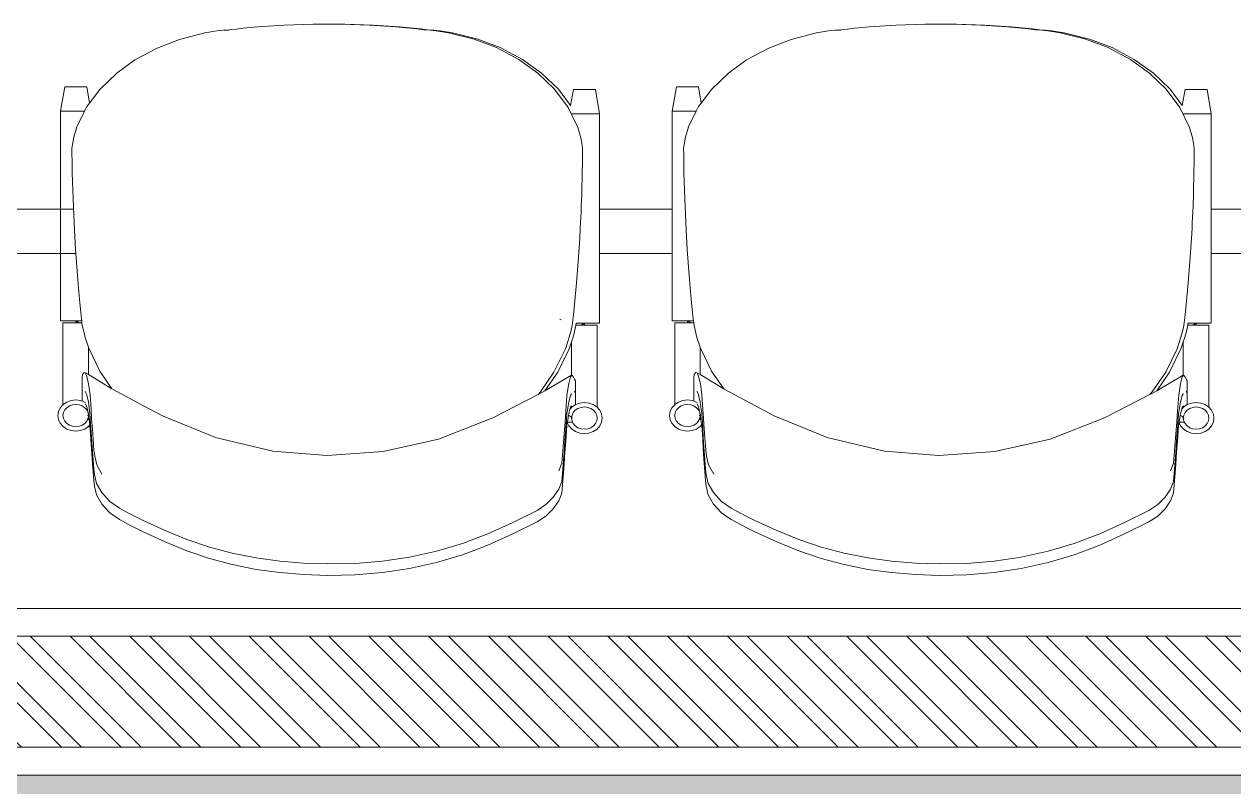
# Model space of a CAD drawing. Header units: millimetres. Extents: x -280308 to 6402717, y -14 to 2073074.
# Drawn here: x 24204 to 25295, y 748988 to 749675 of the extents above; entities that cross this region are included whole.
import ezdxf

# ---------------------------------------------------------------- set-up
doc = ezdxf.new("R2010")
doc.units = ezdxf.units.MM
doc.layers.get('0').update_dxf_attribs({"lineweight": 0})
for name, color, linetype, lineweight in [('A-ALINE-3', 111, 'Continuous', 15), ('A-ALINE-6', 117, 'Continuous', 9), ('A-Furn', 250, 'Continuous', 0), ('A-FURN-EQPM', 177, 'Continuous', 0), ('ARSIR', 251, 'Continuous', 0)]:
    doc.layers.add(name, color=color, linetype=linetype, lineweight=lineweight)
doc.layers.add('A-FILL-1', color=7, linetype='Continuous', lineweight=0, true_color=0x454545)

# ---------------------------------------------------------------- blocks, each defined once
blk = doc.blocks.new('A$C0fa81d55')
at = {"color": 0, "linetype": 'ByBlock', "lineweight": -2}
for p, q in [((1374.2, 491.2), (1368.7, 490.6)), ((1379.7, 491.6), (1374.2, 491.2)), ((1377.7, 491.2), (1375.4, 490.9)), ((1379.7, 491.3), (1377.7, 491.2)), ((1386.1, 492.3), (1379.7, 491.6)), ((1392.5, 493), (1386.1, 492.3)), ((1405.4, 494.3), (1392.5, 493)), ((1429.5, 495.8), (1405.4, 494.3)), ((1429.5, 495.8), (1455.7, 496.7)), ((1455.7, 496.7), (1459.1, 496.7)), ((1459.1, 496.7), (1459.1, 496.7)), ((1459.1, 496.7), (1480.7, 496.7)), ((1480.7, 496.7), (1506.2, 495.9)), ((1480.7, 496.7), (1484.1, 496.7)), ((1484.1, 496.7), (1509.6, 495.9)), ((1506.2, 495.9), (1529.8, 494.4)), ((1509.6, 495.9), (1533.3, 494.4)), ((1542.6, 493.2), (1529.8, 494.4)), ((1546.1, 493.2), (1533.3, 494.4)), ((1549, 492.5), (1542.6, 493.2)), ((1552.5, 492.5), (1546.1, 493.2)), ((1555.4, 491.7), (1549, 492.5)), ((1558.8, 491.7), (1552.5, 492.5)), ((1561, 491.3), (1555.4, 491.7)), ((1564.4, 491.3), (1558.8, 491.7)), ((1566.5, 490.7), (1561, 491.3)), ((1570, 490.7), (1564.4, 491.3)), ((1925.8, 491.2), (1920.3, 490.6)), ((1931.2, 491.6), (1925.8, 491.2)), ((1929.2, 491.2), (1926.9, 490.9)), ((1931.3, 491.3), (1929.2, 491.2)), ((1937.6, 492.3), (1931.2, 491.6)), ((1944, 493), (1937.6, 492.3)), ((1957, 494.3), (1944, 493)), ((1981, 495.8), (1957, 494.3)), ((1981, 495.8), (2007.2, 496.7)), ((2007.2, 496.7), (2010.6, 496.7)), ((2010.6, 496.7), (2010.7, 496.7)), ((2010.7, 496.7), (2032.2, 496.7)), ((2032.2, 496.7), (2057.7, 495.9)), ((2032.2, 496.7), (2035.7, 496.7)), ((2035.7, 496.7), (2061.2, 495.9)), ((2057.7, 495.9), (2081.4, 494.4)), ((2061.2, 495.9), (2084.8, 494.4)), ((2094.2, 493.2), (2081.4, 494.4)), ((2097.6, 493.2), (2084.8, 494.4)), ((2100.6, 492.5), (2094.2, 493.2)), ((2104, 492.5), (2097.6, 493.2)), ((2106.9, 491.7), (2100.6, 492.5)), ((2110.4, 491.7), (2104, 492.5)), ((2112.5, 491.3), (2106.9, 491.7)), ((2116, 491.3), (2110.4, 491.7)), ((2118.1, 490.7), (2112.5, 491.3)), ((2121.5, 490.7), (2116, 491.3)), ((1314.8, 475.2), (1335.2, 483)), ((1335.2, 483), (1357.8, 488.9)), ((1368.7, 490.6), (1357.8, 488.9)), ((1577.6, 489), (1566.5, 490.7)), ((1581.1, 489), (1570, 490.7)), ((1600.6, 483.3), (1577.6, 489)), ((1604, 483.3), (1581.1, 489)), ((1600.6, 483.3), (1620.9, 475.6)), ((1604, 483.3), (1624.3, 475.6)), ((1866.3, 475.2), (1886.7, 483)), ((1886.7, 483), (1909.4, 488.9)), ((1920.3, 490.6), (1909.4, 488.9)), ((2129.2, 489), (2118.1, 490.7)), ((2132.6, 489), (2121.5, 490.7)), ((2152.1, 483.3), (2129.2, 489)), ((2155.6, 483.3), (2132.6, 489)), ((2152.1, 483.3), (2172.4, 475.6)), ((2155.6, 483.3), (2175.9, 475.6)), ((1294.9, 464.5), (1314.8, 475.2)), ((1620.9, 475.6), (1640.9, 464.9)), ((1624.3, 475.6), (1644.3, 464.9)), ((1846.4, 464.5), (1866.3, 475.2)), ((2172.4, 475.6), (2192.4, 464.9)), ((2175.9, 475.6), (2195.9, 464.9)), ((1278.5, 452.7), (1294.9, 464.5)), ((1640.9, 464.9), (1658.1, 452.6)), ((1644.3, 464.9), (1661.5, 452.6)), ((1830.1, 452.7), (1846.4, 464.5)), ((2192.4, 464.9), (2209.6, 452.6)), ((2195.9, 464.9), (2213.1, 452.6)), ((1263.2, 438), (1278.5, 452.7)), ((1658.1, 452.6), (1673.2, 438.2)), ((1661.5, 452.6), (1676.7, 438.2)), ((1814.7, 438), (1830.1, 452.7)), ((2209.6, 452.6), (2224.8, 438.2)), ((2213.1, 452.6), (2228.2, 438.2)), ((1227.8, 418.2), (1231.6, 440.2)), ((1251.4, 440.2), (1231.6, 440.2)), ((1253.9, 425.7), (1251.4, 440.2)), ((1253.9, 425.7), (1263.2, 438)), ((1673.2, 438.2), (1685.5, 421.6)), ((1676.7, 438.2), (1687.7, 423.4)), ((1687.7, 423.4), (1690.2, 437.9)), ((1690.2, 437.9), (1710, 437.9)), ((1713.8, 415.9), (1710, 437.9)), ((1779.4, 418.2), (1783.2, 440.2)), ((1803, 440.2), (1783.2, 440.2)), ((1805.5, 425.7), (1803, 440.2)), ((1805.5, 425.7), (1814.7, 438)), ((2224.8, 438.2), (2237.1, 421.6)), ((2228.2, 438.2), (2239.2, 423.4)), ((2239.2, 423.4), (2241.7, 437.9)), ((2241.7, 437.9), (2261.5, 437.9)), ((2265.3, 415.9), (2261.5, 437.9)), ((1251.5, 422.4), (1253.9, 425.7)), ((1803.1, 422.4), (1805.5, 425.7)), ((1227.8, 330), (1227.8, 418.2)), ((1249.4, 418.2), (1227.8, 418.2)), ((1249.4, 418.2), (1242.5, 404.3)), ((1251.5, 422.4), (1249.4, 418.2)), ((1685.5, 421.6), (1694.2, 403.5)), ((1687.7, 423.4), (1687.7, 423.3)), ((1688.9, 415.9), (1713.8, 415.9)), ((1713.8, 330), (1713.8, 415.9)), ((1779.4, 330), (1779.4, 418.2)), ((1801, 418.2), (1779.4, 418.2)), ((1801, 418.2), (1794.1, 404.3)), ((1803.1, 422.4), (1801, 418.2)), ((2237.1, 421.6), (2245.7, 403.5)), ((2239.2, 423.4), (2239.2, 423.3)), ((2240.4, 415.9), (2265.3, 415.9)), ((2265.3, 330), (2265.3, 415.9)), ((1242.5, 404.3), (1239.8, 394.8)), ((1794.1, 404.3), (1791.3, 394.8)), ((1239.8, 394.8), (1238.8, 389.9)), ((1696.8, 394.4), (1694.2, 403.5)), ((1697.7, 389.6), (1696.8, 394.4)), ((1791.3, 394.8), (1790.3, 389.9)), ((2248.3, 394.4), (2245.7, 403.5)), ((2249.3, 389.6), (2248.3, 394.4)), ((1238.8, 389.9), (1238.1, 384.9)), ((1238.1, 384.9), (1238.1, 379.3)), ((1698.4, 384.8), (1697.7, 389.6)), ((1698.4, 379.7), (1698.4, 384.8)), ((1790.3, 389.9), (1789.6, 384.9)), ((1789.6, 384.9), (1789.7, 379.3)), ((2250, 384.8), (2249.3, 389.6)), ((2249.9, 379.7), (2250, 384.8)), ((1238.1, 379.3), (1238.2, 373.8)), ((1238.2, 373.8), (1238.3, 362.7)), ((1698.2, 364.4), (1698.3, 371.1)), ((1698.3, 374.6), (1698.4, 379.7)), ((1698.3, 371.1), (1698.3, 374.6)), ((1789.7, 379.3), (1789.7, 373.8)), ((1789.7, 373.8), (1789.9, 362.7)), ((2249.7, 364.4), (2249.8, 371.1)), ((2249.8, 371.1), (2249.9, 374.6)), ((2249.9, 374.6), (2249.9, 379.7)), ((1239.1, 339.4), (1238.3, 362.7)), ((1697.7, 343.2), (1698.2, 364.4)), ((1790.6, 339.4), (1789.9, 362.7)), ((2249.2, 343.2), (2249.7, 364.4)), ((1240, 317.3), (1239.1, 339.4)), ((1697.3, 332.8), (1697.7, 343.2)), ((1791.5, 317.3), (1790.6, 339.4)), ((2248.9, 332.8), (2249.2, 343.2)), ((1239.5, 330), (1162.2, 330)), ((1227.8, 290), (1227.8, 330)), ((1696.9, 322.4), (1697.1, 327.6)), ((1697.1, 327.6), (1697.3, 332.8)), ((1779.4, 330), (1713.8, 330)), ((1713.8, 290), (1713.8, 330)), ((1779.4, 290), (1779.4, 330)), ((2248.4, 322.4), (2248.7, 327.6)), ((2248.7, 327.6), (2248.9, 332.8)), ((2330.9, 330), (2265.3, 330)), ((2265.3, 290), (2265.3, 330)), ((1241.3, 293.8), (1240, 317.3)), ((1696.4, 313), (1696.7, 317.7)), ((1696.7, 317.7), (1696.9, 322.4)), ((1792.9, 293.8), (1791.5, 317.3)), ((2248, 313), (2248.2, 317.7)), ((2248.2, 317.7), (2248.4, 322.4)), ((1695.9, 303.5), (1696.4, 313)), ((2247.5, 303.5), (2248, 313)), ((1694.4, 282.8), (1695.9, 303.5)), ((2246, 282.8), (2247.5, 303.5)), ((1241.6, 290), (1162.2, 290)), ((1227.8, 229.5), (1227.8, 290)), ((1243, 270.3), (1241.3, 293.8)), ((1779.4, 290), (1713.8, 290)), ((1713.8, 227.3), (1713.8, 290)), ((1779.4, 229.5), (1779.4, 290)), ((1794.6, 270.3), (1792.9, 293.8)), ((2330.9, 290), (2265.3, 290)), ((2265.3, 227.3), (2265.3, 290)), ((1694.4, 282.8), (1692.9, 263.6)), ((2246, 282.8), (2244.4, 263.6)), ((1243, 270.3), (1244.9, 248.6)), ((1692.9, 263.6), (1691.2, 244.1)), ((1794.6, 270.3), (1796.4, 248.6)), ((2244.4, 263.6), (2242.7, 244.1)), ((1244.9, 248.6), (1246.1, 236.9)), ((1690.2, 234.7), (1691.2, 244.1)), ((1796.4, 248.6), (1797.7, 236.9)), ((2241.7, 234.7), (2242.7, 244.1)), ((1227.8, 229.5), (1246.9, 229.5)), ((1241.5, 227.7), (1241.5, 229.5)), ((1244.5, 227.7), (1241.5, 229.5)), ((1246.1, 236.9), (1246.8, 231)), ((1246.8, 231), (1246.9, 229.5)), ((1246.9, 229.5), (1247.1, 227.7)), ((1679.2, 230.2), (1678.1, 230.8)), ((1689.1, 225.3), (1689.6, 230)), ((1689.6, 230), (1690.2, 234.7)), ((1779.4, 229.5), (1798.5, 229.5)), ((1793.1, 227.7), (1793.1, 229.5)), ((1796, 227.7), (1793.1, 229.5)), ((1797.7, 236.9), (1798.3, 231)), ((1798.3, 231), (1798.5, 229.5)), ((1798.5, 229.5), (1798.7, 227.7)), ((2240.6, 225.3), (2241.2, 230)), ((2241.2, 230), (2241.7, 234.7)), ((1230, 153.8), (1230, 227.7)), ((1247.1, 227.7), (1230, 227.7)), ((1247.1, 227.7), (1247.4, 225.1)), ((1247.4, 225.1), (1248.7, 219.7)), ((1248.7, 219.7), (1250.1, 214.4)), ((1686.5, 214.6), (1687.9, 219.9)), ((1687.9, 219.9), (1689.1, 225.3)), ((1689.9, 214.6), (1691.3, 219.9)), ((1691.3, 219.9), (1692.5, 225.3)), ((1692.5, 225.4), (1692.8, 227.3)), ((1692.5, 225.3), (1692.5, 225.4)), ((1692.5, 225.4), (1711.6, 225.4)), ((1692.7, 227.3), (1692.8, 227.3)), ((1692.8, 227.3), (1713.8, 227.3)), ((1697.1, 225.4), (1700.1, 227.3)), ((1700.1, 225.4), (1700.1, 227.3)), ((1711.6, 151.6), (1711.6, 225.4)), ((1781.6, 153.8), (1781.6, 227.7)), ((1798.7, 227.7), (1781.6, 227.7)), ((1798.7, 227.7), (1799, 225.1)), ((1799, 225.1), (1800.2, 219.7)), ((1800.2, 219.7), (1801.6, 214.4)), ((2238, 214.6), (2239.4, 219.9)), ((2239.4, 219.9), (2240.6, 225.3)), ((2241.5, 214.6), (2242.9, 219.9)), ((2242.9, 219.9), (2244.1, 225.3)), ((2244.1, 225.4), (2244.3, 227.3)), ((2244.1, 225.3), (2244.1, 225.4)), ((2244.1, 225.4), (2263.1, 225.4)), ((2244.2, 227.3), (2244.3, 227.3)), ((2244.3, 227.3), (2265.3, 227.3)), ((2248.7, 225.4), (2251.6, 227.3)), ((2251.6, 225.4), (2251.6, 227.3)), ((2263.1, 151.6), (2263.1, 225.4)), ((1250.1, 214.4), (1253, 205.8)), ((1683, 204.2), (1686.5, 214.6)), ((1686.4, 204.2), (1688.6, 210.6)), ((1688.6, 210.6), (1689.9, 214.6)), ((1688.6, 210.6), (1688.6, 180.3)), ((1801.6, 214.4), (1804.6, 205.8)), ((2234.5, 204.2), (2238, 214.6)), ((2238, 204.2), (2240.1, 210.6)), ((2240.1, 210.6), (2241.5, 214.6)), ((2240.1, 210.6), (2240.1, 180.3)), ((1253, 205.8), (1253.6, 204.1)), ((1253, 205.8), (1253, 180.9)), ((1263.2, 184.1), (1253.6, 204.1)), ((1672.7, 183.2), (1683, 204.2)), ((1676.1, 183.2), (1686.4, 204.2)), ((1804.6, 205.8), (1805.1, 204.1)), ((1804.6, 205.8), (1804.6, 180.9)), ((1814.8, 184.1), (1805.1, 204.1)), ((2224.2, 183.2), (2234.5, 204.2)), ((2227.7, 183.2), (2238, 204.2)), ((1247.3, 178.9), (1247.5, 180.2)), ((1247.3, 162.2), (1247.3, 178.9)), ((1247.5, 180.2), (1247.7, 181)), ((1247.7, 181), (1249.2, 182.7)), ((1249.2, 182.7), (1250.2, 182.6)), ((1250.2, 182.6), (1251.5, 179.3)), ((1250.2, 182.6), (1253, 180.9)), ((1251.5, 179.3), (1253.1, 172.7)), ((1253, 180.9), (1274.2, 168.1)), ((1274.2, 168.1), (1263.2, 184.1)), ((1672.7, 183.2), (1660.5, 165.3)), ((1676.1, 183.2), (1664.5, 166.2)), ((1664.6, 166.2), (1688.6, 180.3)), ((1686, 173), (1687.6, 178.9)), ((1687.6, 178.9), (1688.7, 180.4)), ((1688.6, 180.3), (1688.7, 180.4)), ((1688.7, 180.4), (1689.4, 179.8)), ((1689.4, 179.8), (1690.3, 178.5)), ((1690.3, 178.5), (1691.3, 176.9)), ((1691.3, 176.9), (1692, 175.3)), ((1692, 164.5), (1692, 175.3)), ((1798.8, 162.2), (1798.9, 178.9)), ((1798.9, 178.9), (1799.1, 180.2)), ((1799.1, 180.2), (1799.2, 181)), ((1799.2, 181), (1800.7, 182.7)), ((1800.7, 182.7), (1801.7, 182.6)), ((1801.7, 182.6), (1803, 179.3)), ((1801.7, 182.6), (1804.6, 180.9)), ((1803, 179.3), (1804.7, 172.7)), ((1804.6, 180.9), (1825.7, 168.1)), ((1825.7, 168.1), (1814.8, 184.1)), ((2224.2, 183.2), (2212, 165.3)), ((2227.7, 183.2), (2216.1, 166.2)), ((2216.2, 166.2), (2240.1, 180.3)), ((2237.6, 173), (2239.2, 178.9)), ((2239.2, 178.9), (2240.2, 180.4)), ((2240.1, 180.3), (2240.2, 180.4)), ((2240.2, 180.4), (2240.9, 179.8)), ((2240.9, 179.8), (2241.8, 178.5)), ((2241.8, 178.5), (2242.8, 176.9)), ((2242.8, 176.9), (2243.6, 175.3)), ((2243.5, 164.5), (2243.6, 175.3)), ((1250.1, 165.9), (1250.1, 165.8)), ((1250.1, 165.8), (1251.4, 162.6)), ((1253.1, 172.7), (1254.4, 162.7)), ((1274.2, 168.1), (1274.6, 167.8)), ((1298.2, 155.2), (1274.6, 167.8)), ((1664.5, 166.2), (1658.3, 163)), ((1660.5, 165.3), (1658.3, 163)), ((1664.6, 166.2), (1664.5, 166.2)), ((1684.4, 162.4), (1686, 173)), ((1687.6, 162.2), (1688.6, 163.6)), ((1688.6, 163.6), (1688.6, 163.7)), ((1691.3, 166), (1692, 164.5)), ((1692, 158.6), (1692, 164.5)), ((1692, 164.5), (1692, 164.3)), ((1692, 153.9), (1692, 164.3)), ((1801.7, 165.9), (1801.7, 165.8)), ((1801.7, 165.8), (1803, 162.6)), ((1804.7, 172.7), (1805.9, 162.7)), ((1825.7, 168.1), (1826.2, 167.8)), ((1849.8, 155.2), (1826.2, 167.8)), ((2216.1, 166.2), (2209.9, 163)), ((2212, 165.3), (2209.9, 163)), ((2216.2, 166.2), (2216.1, 166.2)), ((2236, 162.4), (2237.6, 173)), ((2239.1, 162.2), (2240.1, 163.6)), ((2240.1, 163.6), (2240.2, 163.7)), ((2242.8, 166), (2243.5, 164.5)), ((2243.5, 158.6), (2243.5, 164.5)), ((2243.5, 164.5), (2243.6, 164.3)), ((2243.5, 153.9), (2243.6, 164.3)), ((1227.6, 151.1), (1230, 153.8)), ((1230, 153.8), (1230.1, 154)), ((1230.1, 154), (1233.5, 156.2)), ((1233.4, 151.1), (1235.8, 152.7)), ((1233.5, 156.2), (1237.3, 157.6)), ((1235.8, 152.7), (1238.5, 153.7)), ((1237.3, 157.6), (1241.5, 158.1)), ((1238.5, 153.7), (1241.5, 154.1)), ((1241.5, 158.1), (1245.7, 157.6)), ((1241.5, 154.1), (1244.5, 153.7)), ((1244.5, 153.7), (1247.3, 152.7)), ((1245.7, 157.6), (1247.3, 157)), ((1247.3, 160.8), (1247.3, 162.2)), ((1247.3, 160.8), (1247.3, 162.2)), ((1247.3, 157), (1247.3, 160.8)), ((1247.3, 157), (1249.6, 156.2)), ((1247.3, 152.7), (1249.6, 151.1)), ((1249.6, 156.2), (1250.3, 155.7)), ((1250.3, 154.6), (1251.4, 151.9)), ((1251.4, 162.6), (1253, 156)), ((1253, 156), (1254.3, 146)), ((1254.4, 162.7), (1255.3, 149.8)), ((1319.7, 143.8), (1298.2, 155.2)), ((1658.3, 163), (1617.7, 142)), ((1683.3, 148.1), (1684.4, 162.4)), ((1684.3, 145.7), (1686, 156.3)), ((1686, 156.3), (1687.6, 162.2)), ((1687.6, 151.5), (1688.6, 152.9)), ((1692, 153.9), (1688.7, 151.7)), ((1695.9, 155.3), (1692, 153.9)), ((1692, 153.9), (1692, 153.9)), ((1700.1, 155.8), (1695.9, 155.3)), ((1704.2, 155.3), (1700.1, 155.8)), ((1708.1, 153.9), (1704.2, 155.3)), ((1711.5, 151.7), (1708.1, 153.9)), ((1779.1, 151.1), (1781.6, 153.8)), ((1781.6, 153.8), (1781.7, 154)), ((1781.7, 154), (1785, 156.2)), ((1784.9, 151.1), (1787.3, 152.7)), ((1785, 156.2), (1788.9, 157.6)), ((1787.3, 152.7), (1790.1, 153.7)), ((1788.9, 157.6), (1793.1, 158.1)), ((1790.1, 153.7), (1793.1, 154.1)), ((1793.1, 158.1), (1797.2, 157.6)), ((1793.1, 154.1), (1796, 153.7)), ((1796, 153.7), (1798.8, 152.7)), ((1797.2, 157.6), (1798.8, 157)), ((1798.9, 160.8), (1798.8, 162.2)), ((1798.8, 157), (1798.9, 160.8)), ((1798.8, 157), (1801.1, 156.2)), ((1798.8, 152.7), (1801.2, 151.1)), ((1798.9, 160.8), (1798.9, 162.2)), ((1801.1, 156.2), (1801.8, 155.7)), ((1801.9, 154.6), (1803, 151.9)), ((1803, 162.6), (1804.6, 156)), ((1804.6, 156), (1805.9, 146)), ((1805.9, 162.7), (1806.8, 149.8)), ((1871.2, 143.8), (1849.8, 155.2)), ((2209.9, 163), (2169.2, 142)), ((2234.9, 148.1), (2236, 162.4)), ((2235.9, 145.7), (2237.5, 156.3)), ((2237.5, 156.3), (2239.1, 162.2)), ((2239.1, 151.5), (2240.2, 152.9)), ((2243.5, 153.9), (2240.2, 151.7)), ((2243.6, 153.9), (2243.5, 153.9)), ((2247.5, 155.3), (2243.6, 153.9)), ((2251.6, 155.8), (2247.5, 155.3)), ((2255.8, 155.3), (2251.6, 155.8)), ((2259.7, 153.9), (2255.8, 155.3)), ((2263, 151.7), (2259.7, 153.9)), ((1225.4, 144.1), (1226, 147.7)), ((1226, 140.5), (1225.4, 144.1)), ((1226, 147.7), (1227.6, 151.1)), ((1230, 144.1), (1230.4, 146.7)), ((1230.4, 141.5), (1230, 144.1)), ((1230.4, 146.7), (1231.6, 149.1)), ((1231.6, 149.1), (1233.4, 151.1)), ((1249.6, 151.1), (1251.5, 149.1)), ((1251.4, 151.9), (1253, 145.4)), ((1251.5, 149.1), (1252.6, 146.7)), ((1253, 144.1), (1252.1, 144.1)), ((1252.6, 146.7), (1253, 144.1)), ((1253, 144.1), (1252.6, 141.5)), ((1253, 145.4), (1253.1, 144.6)), ((1253.1, 144.6), (1253.7, 140.5)), ((1254.3, 146), (1255.2, 133.2)), ((1255.3, 149.8), (1255.8, 141.2)), ((1367.4, 124.4), (1319.7, 143.8)), ((1617.7, 142), (1568.6, 122.8)), ((1682.7, 138.1), (1683.3, 148.1)), ((1683.3, 131.4), (1684.3, 145.7)), ((1684.8, 138.2), (1685.8, 144.5)), ((1685.8, 144.5), (1686, 145.7)), ((1688.4, 142.6), (1685.8, 144.5)), ((1686, 145.7), (1687.1, 149.9)), ((1688.7, 151.7), (1687.1, 149.9)), ((1687.1, 149.9), (1687.6, 151.5)), ((1689, 144.4), (1688.6, 141.8)), ((1688.6, 141.8), (1689, 139.2)), ((1688.6, 141.8), (1689.5, 141.8)), ((1690.1, 146.8), (1689, 144.4)), ((1691.9, 148.9), (1690.1, 146.8)), ((1694.3, 150.5), (1691.9, 148.9)), ((1697.1, 151.4), (1694.3, 150.5)), ((1700.1, 151.8), (1697.1, 151.4)), ((1703.1, 151.4), (1700.1, 151.8)), ((1705.8, 150.5), (1703.1, 151.4)), ((1708.2, 148.9), (1705.8, 150.5)), ((1710, 146.8), (1708.2, 148.9)), ((1711.2, 144.4), (1710, 146.8)), ((1711.6, 141.8), (1711.2, 144.4)), ((1711.2, 139.2), (1711.6, 141.8)), ((1711.6, 151.6), (1711.5, 151.7)), ((1714, 148.8), (1711.6, 151.6)), ((1715.6, 145.4), (1714, 148.8)), ((1716.2, 141.8), (1715.6, 145.4)), ((1715.6, 138.2), (1716.2, 141.8)), ((1777, 144.1), (1777.5, 147.7)), ((1777.5, 140.5), (1777, 144.1)), ((1777.5, 147.7), (1779.1, 151.1)), ((1781.6, 144.1), (1782, 146.7)), ((1782, 141.5), (1781.6, 144.1)), ((1782, 146.7), (1783.1, 149.1)), ((1783.1, 149.1), (1784.9, 151.1)), ((1801.2, 151.1), (1803, 149.1)), ((1803, 151.9), (1804.6, 145.4)), ((1803, 149.1), (1804.2, 146.7)), ((1804.6, 144.1), (1803.7, 144.1)), ((1804.2, 146.7), (1804.6, 144.1)), ((1804.6, 144.1), (1804.2, 141.5)), ((1804.6, 145.4), (1804.7, 144.6)), ((1804.7, 144.6), (1805.2, 140.5)), ((1805.9, 146), (1806.8, 133.2)), ((1806.8, 149.8), (1807.4, 141.2)), ((1919, 124.4), (1871.2, 143.8)), ((2169.2, 142), (2120.2, 122.8)), ((2234.2, 138.1), (2234.9, 148.1)), ((2234.8, 131.4), (2235.9, 145.7)), ((2236.4, 138.2), (2237.3, 144.5)), ((2237.3, 144.5), (2237.5, 145.7)), ((2239.9, 142.6), (2237.3, 144.5)), ((2237.5, 145.7), (2238.7, 149.9)), ((2240.2, 151.7), (2238.7, 149.9)), ((2238.7, 149.9), (2239.1, 151.5)), ((2240.5, 144.4), (2240.1, 141.8)), ((2240.1, 141.8), (2240.5, 139.2)), ((2240.1, 141.8), (2241, 141.8)), ((2241.7, 146.8), (2240.5, 144.4)), ((2243.5, 148.9), (2241.7, 146.8)), ((2245.9, 150.5), (2243.5, 148.9)), ((2248.7, 151.4), (2245.9, 150.5)), ((2251.6, 151.8), (2248.7, 151.4)), ((2254.6, 151.4), (2251.6, 151.8)), ((2257.4, 150.5), (2254.6, 151.4)), ((2259.8, 148.9), (2257.4, 150.5)), ((2261.6, 146.8), (2259.8, 148.9)), ((2262.7, 144.4), (2261.6, 146.8)), ((2263.1, 141.8), (2262.7, 144.4)), ((2262.7, 139.2), (2263.1, 141.8)), ((2263.1, 151.6), (2263, 151.7)), ((2265.6, 148.8), (2263.1, 151.6)), ((2267.2, 145.4), (2265.6, 148.8)), ((2267.7, 141.8), (2267.2, 145.4)), ((2267.2, 138.2), (2267.7, 141.8)), ((1227.6, 137.1), (1226, 140.5)), ((1230.1, 134.2), (1227.6, 137.1)), ((1233.5, 131.9), (1230.1, 134.2)), ((1231.6, 139.1), (1230.4, 141.5)), ((1233.4, 137), (1231.6, 139.1)), ((1235.8, 135.4), (1233.4, 137)), ((1237.3, 130.6), (1233.5, 131.9)), ((1238.5, 134.4), (1235.8, 135.4)), ((1241.5, 134.1), (1238.5, 134.4)), ((1244.5, 134.4), (1241.5, 134.1)), ((1247.3, 135.4), (1244.5, 134.4)), ((1249.6, 131.9), (1245.7, 130.6)), ((1249.6, 137), (1247.3, 135.4)), ((1251.5, 139.1), (1249.6, 137)), ((1252.9, 134.2), (1249.6, 131.9)), ((1252.1, 140.5), (1251.5, 139.1)), ((1252.6, 141.5), (1252.1, 140.5)), ((1253.7, 140.5), (1252.1, 140.5)), ((1254.3, 135.7), (1252.9, 134.2)), ((1253.7, 140.5), (1254.3, 135.7)), ((1254.3, 135.7), (1254.3, 135.4)), ((1254.3, 135.4), (1255.2, 122.6)), ((1255.2, 133.2), (1255.7, 124.6)), ((1255.8, 141.2), (1256.5, 132.1)), ((1257.9, 112.7), (1256.5, 132.1)), ((1681.9, 127.5), (1682.7, 138.1)), ((1682.6, 121.4), (1683.3, 131.4)), ((1683.3, 120.9), (1684.3, 135.1)), ((1684.3, 135.1), (1684.7, 137.7)), ((1684.7, 137.7), (1684.8, 138.2)), ((1684.7, 137.7), (1686.1, 134.8)), ((1684.8, 138.2), (1689.5, 138.2)), ((1686.1, 134.8), (1688.7, 131.9)), ((1688.7, 131.9), (1692, 129.7)), ((1689, 139.2), (1689.5, 138.2)), ((1689.5, 138.2), (1690.1, 136.8)), ((1690.1, 136.8), (1691.9, 134.7)), ((1691.9, 134.7), (1694.3, 133.1)), ((1694.3, 133.1), (1697.1, 132.1)), ((1697.1, 132.1), (1700.1, 131.8)), ((1700.1, 131.8), (1703.1, 132.1)), ((1703.1, 132.1), (1705.8, 133.1)), ((1705.8, 133.1), (1708.2, 134.7)), ((1708.1, 129.7), (1711.5, 131.9)), ((1708.2, 134.7), (1710, 136.8)), ((1710, 136.8), (1711.2, 139.2)), ((1711.5, 131.9), (1714, 134.8)), ((1714, 134.8), (1715.6, 138.2)), ((1779.1, 137.1), (1777.5, 140.5)), ((1781.7, 134.2), (1779.1, 137.1)), ((1785, 131.9), (1781.7, 134.2)), ((1783.1, 139.1), (1782, 141.5)), ((1784.9, 137), (1783.1, 139.1)), ((1787.3, 135.4), (1784.9, 137)), ((1788.9, 130.6), (1785, 131.9)), ((1790.1, 134.4), (1787.3, 135.4)), ((1793.1, 134.1), (1790.1, 134.4)), ((1796, 134.4), (1793.1, 134.1)), ((1798.8, 135.4), (1796, 134.4)), ((1801.1, 131.9), (1797.2, 130.6)), ((1801.2, 137), (1798.8, 135.4)), ((1804.4, 134.2), (1801.1, 131.9)), ((1803, 139.1), (1801.2, 137)), ((1803.7, 140.5), (1803, 139.1)), ((1804.2, 141.5), (1803.7, 140.5)), ((1805.2, 140.5), (1803.7, 140.5)), ((1805.8, 135.7), (1804.4, 134.2)), ((1805.2, 140.5), (1805.8, 135.7)), ((1805.8, 135.7), (1805.9, 135.4)), ((1805.9, 135.4), (1806.8, 122.6)), ((1806.8, 133.2), (1807.3, 124.6)), ((1807.4, 141.2), (1808, 132.1)), ((1809.5, 112.7), (1808, 132.1)), ((2233.4, 127.5), (2234.2, 138.1)), ((2234.1, 121.4), (2234.8, 131.4)), ((2234.8, 120.9), (2235.9, 135.1)), ((2235.9, 135.1), (2236.3, 137.7)), ((2236.3, 137.7), (2236.4, 138.2)), ((2236.3, 137.7), (2237.7, 134.8)), ((2236.4, 138.2), (2241, 138.2)), ((2237.7, 134.8), (2240.2, 131.9)), ((2240.2, 131.9), (2243.6, 129.7)), ((2240.5, 139.2), (2241, 138.2)), ((2241, 138.2), (2241.7, 136.8)), ((2241.7, 136.8), (2243.5, 134.7)), ((2243.5, 134.7), (2245.9, 133.1)), ((2245.9, 133.1), (2248.7, 132.1)), ((2248.7, 132.1), (2251.6, 131.8)), ((2251.6, 131.8), (2254.6, 132.1)), ((2254.6, 132.1), (2257.4, 133.1)), ((2257.4, 133.1), (2259.8, 134.7)), ((2259.7, 129.7), (2263, 131.9)), ((2259.8, 134.7), (2261.6, 136.8)), ((2261.6, 136.8), (2262.7, 139.2)), ((2263, 131.9), (2265.6, 134.8)), ((2265.6, 134.8), (2267.2, 138.2)), ((1241.5, 130.1), (1237.3, 130.6)), ((1245.7, 130.6), (1241.5, 130.1)), ((1255.2, 122.6), (1255.7, 114.1)), ((1255.7, 124.6), (1256.4, 115.4)), ((1419.1, 112), (1367.4, 124.4)), ((1568.6, 122.8), (1518.6, 111.5)), ((1681.9, 127.5), (1680.1, 104.8)), ((1681.8, 110.8), (1682.6, 121.4)), ((1682.6, 110.9), (1683.3, 120.9)), ((1692, 129.7), (1695.9, 128.3)), ((1695.9, 128.3), (1700.1, 127.8)), ((1700.1, 127.8), (1704.2, 128.3)), ((1704.2, 128.3), (1708.1, 129.7)), ((1793.1, 130.1), (1788.9, 130.6)), ((1797.2, 130.6), (1793.1, 130.1)), ((1806.8, 122.6), (1807.3, 114.1)), ((1807.3, 124.6), (1807.9, 115.4)), ((1970.6, 112), (1919, 124.4)), ((2120.2, 122.8), (2070.2, 111.5)), ((2233.4, 127.5), (2231.7, 104.8)), ((2233.3, 110.8), (2234.1, 121.4)), ((2234.1, 110.9), (2234.8, 120.9)), ((2243.6, 129.7), (2247.5, 128.3)), ((2247.5, 128.3), (2251.6, 127.8)), ((2251.6, 127.8), (2255.8, 128.3)), ((2255.8, 128.3), (2259.7, 129.7)), ((1255.7, 114.1), (1256.4, 104.9)), ((1257.8, 96), (1256.4, 115.4)), ((1257.9, 112.7), (1258.6, 107.5)), ((1468.1, 108.1), (1419.1, 112)), ((1518.6, 111.5), (1468.1, 108.1)), ((1681.8, 110.8), (1680, 88.1)), ((1681.8, 100.3), (1682.6, 110.9)), ((1807.3, 114.1), (1807.9, 104.9)), ((1809.4, 96), (1807.9, 115.4)), ((1809.5, 112.7), (1810.1, 107.5)), ((2019.7, 108.1), (1970.6, 112)), ((2070.2, 111.5), (2019.7, 108.1)), ((2233.3, 110.8), (2231.6, 88.1)), ((2233.3, 100.3), (2234.1, 110.9)), ((1257.8, 85.6), (1256.4, 104.9)), ((1258.6, 107.5), (1260.4, 99.6)), ((1260.4, 99.6), (1265.1, 91.2)), ((1677, 94.3), (1679.8, 101.2)), ((1679.8, 101.2), (1680.1, 104.8)), ((1681.8, 100.3), (1680, 77.7)), ((1809.4, 85.6), (1807.9, 104.9)), ((1810.1, 107.5), (1811.9, 99.6)), ((1811.9, 99.6), (1816.7, 91.2)), ((2228.6, 94.3), (2231.4, 101.2)), ((2231.4, 101.2), (2231.7, 104.8)), ((2233.3, 100.3), (2231.6, 77.7)), ((1257.8, 96), (1258.5, 90.8)), ((1258.5, 90.8), (1260.3, 82.9)), ((1679.8, 84.5), (1680, 88.1)), ((1809.4, 96), (1810, 90.8)), ((1810, 90.8), (1811.8, 82.9)), ((2231.3, 84.5), (2231.6, 88.1)), ((1257.8, 85.6), (1258.5, 80.4)), ((1258.5, 80.4), (1260.3, 72.6)), ((1260.3, 82.9), (1265, 74.6)), ((1672.1, 70.4), (1677, 77.6)), ((1677, 77.6), (1679.8, 84.5)), ((1679.8, 74.2), (1680, 77.7)), ((1809.4, 85.6), (1810, 80.4)), ((1810, 80.4), (1811.8, 72.6)), ((1811.8, 82.9), (1816.6, 74.6)), ((2223.6, 70.4), (2228.5, 77.6)), ((2228.5, 77.6), (2231.3, 84.5)), ((2231.3, 74.2), (2231.6, 77.7)), ((1260.3, 72.6), (1265, 64.2)), ((1265, 74.6), (1272.2, 66.7)), ((1272.2, 66.7), (1280.9, 60.6)), ((1665.5, 63.8), (1672.1, 70.4)), ((1672.1, 60.1), (1677, 67.2)), ((1677, 67.2), (1679.8, 74.2)), ((1811.8, 72.6), (1816.6, 64.2)), ((1816.6, 74.6), (1823.7, 66.7)), ((1823.7, 66.7), (1832.4, 60.6)), ((2217.1, 63.8), (2223.6, 70.4)), ((2223.6, 60.1), (2228.5, 67.2)), ((2228.5, 67.2), (2231.3, 74.2)), ((1265, 64.2), (1272.2, 56.4)), ((1272.2, 56.4), (1280.9, 50.3)), ((1280.9, 60.6), (1289.2, 56.2)), ((1289.2, 56.2), (1295.8, 52.8)), ((1635.6, 47.7), (1657.5, 58.6)), ((1657.5, 58.6), (1665.5, 63.8)), ((1665.5, 53.5), (1672.1, 60.1)), ((1816.6, 64.2), (1823.7, 56.4)), ((1823.7, 56.4), (1832.4, 50.3)), ((1832.4, 60.6), (1840.8, 56.2)), ((1840.8, 56.2), (1847.3, 52.8)), ((2187.2, 47.7), (2209.1, 58.6)), ((2209.1, 58.6), (2217.1, 63.8)), ((2217.1, 53.5), (2223.6, 60.1)), ((1280.9, 50.3), (1289.2, 45.9)), ((1289.2, 45.9), (1295.8, 42.5)), ((1295.8, 52.8), (1302.4, 49.5)), ((1302.4, 49.5), (1322, 40.4)), ((1613.2, 37.5), (1635.6, 47.7)), ((1635.6, 37.4), (1657.5, 48.3)), ((1657.5, 48.3), (1665.5, 53.5)), ((1832.4, 50.3), (1840.8, 45.9)), ((1840.8, 45.9), (1847.3, 42.5)), ((1847.3, 52.8), (1853.9, 49.5)), ((1853.9, 49.5), (1873.5, 40.4)), ((2164.7, 37.5), (2187.2, 47.7)), ((2187.2, 37.4), (2209.1, 48.3)), ((2209.1, 48.3), (2217.1, 53.5)), ((1295.8, 42.5), (1302.4, 39.2)), ((1302.4, 39.2), (1322, 30.1)), ((1322, 40.4), (1341.8, 32.3)), ((1590.3, 28.7), (1613.2, 37.5)), ((1613.2, 27.2), (1635.6, 37.4)), ((1847.3, 42.5), (1853.9, 39.2)), ((1853.9, 39.2), (1873.5, 30.1)), ((1873.5, 40.4), (1893.4, 32.3)), ((2141.8, 28.7), (2164.7, 37.5)), ((2164.7, 27.2), (2187.2, 37.4)), ((1322, 30.1), (1341.8, 22)), ((1341.8, 32.3), (1362, 25.5)), ((1341.8, 22), (1362, 15.2)), ((1362, 25.5), (1382.7, 20)), ((1566.9, 21.8), (1590.3, 28.7)), ((1590.3, 18.4), (1613.2, 27.2)), ((1873.5, 30.1), (1893.4, 22)), ((1893.4, 32.3), (1913.6, 25.5)), ((1893.4, 22), (1913.6, 15.2)), ((1913.6, 25.5), (1934.3, 20)), ((2118.4, 21.8), (2141.8, 28.7)), ((2141.8, 18.4), (2164.7, 27.2)), ((1362, 15.2), (1382.7, 9.7)), ((1382.7, 20), (1404.1, 15.7)), ((1404.1, 15.7), (1425.5, 12.8)), ((1425.5, 12.8), (1447, 11)), ((1447, 11), (1468.7, 10.3)), ((1493.5, 10.8), (1518.1, 12.8)), ((1518.1, 12.8), (1542.5, 16.4)), ((1542.5, 16.4), (1566.9, 21.8)), ((1542.5, 6.1), (1566.9, 11.5)), ((1566.9, 11.5), (1590.3, 18.4)), ((1913.6, 15.2), (1934.3, 9.7)), ((1934.3, 20), (1955.6, 15.7)), ((1955.6, 15.7), (1977, 12.8)), ((1977, 12.8), (1998.5, 11)), ((1998.5, 11), (2020.2, 10.3)), ((2045, 10.8), (2069.6, 12.8)), ((2069.6, 12.8), (2094, 16.4)), ((2094, 16.4), (2118.4, 21.8)), ((2094, 6.1), (2118.4, 11.5)), ((2118.4, 11.5), (2141.8, 18.4)), ((1382.7, 9.7), (1404.1, 5.4)), ((1404.1, 5.4), (1425.5, 2.5)), ((1425.5, 2.5), (1447, 0.7)), ((1447, 0.7), (1468.7, 0)), ((1468.7, 10.3), (1493.5, 10.8)), ((1468.7, 0), (1493.5, 0.5)), ((1493.5, 0.5), (1518.1, 2.5)), ((1518.1, 2.5), (1542.5, 6.1)), ((1934.3, 9.7), (1955.6, 5.4)), ((1955.6, 5.4), (1977, 2.5)), ((1977, 2.5), (1998.5, 0.7)), ((1998.5, 0.7), (2020.2, 0)), ((2020.2, 10.3), (2045, 10.8)), ((2020.2, 0), (2045, 0.5)), ((2045, 0.5), (2069.6, 2.5)), ((2069.6, 2.5), (2094, 6.1))]:
    blk.add_line(p, q, dxfattribs=at)
blk = doc.blocks.new('A$Ce288bb9c')
at = {"layer": 'A-Furn', "color": 0, "linetype": 'ByBlock', "lineweight": -2, "ltscale": 0.25}
blk.add_blockref('A$C0fa81d55', (26419.9, -7720.2), dxfattribs=at)
blk = doc.blocks.new('A$C7136d0a8')
at = {"layer": 'A-FILL-1', "ltscale": 0.25}
h = blk.add_hatch(dxfattribs=at)
h.set_pattern_fill('ANSI32', color=256, scale=4, angle=990)
h.set_pattern_definition([(315, (85302.79, 81270.53), (26.940768, 26.940768), []), (315, (85302.79, 81252.57), (26.940768, 26.940768), [])])
h.paths.add_polyline_path([(55572.2, -23407.7), (49142.2, -23407.7), (49142.2, -23307.7), (55572.2, -23307.7)])
at = {"layer": 'ARSIR', "ltscale": 0.25}
h = blk.add_hatch(dxfattribs=at)
h.set_pattern_fill('GRASS', color=256, scale=5)
h.set_pattern_definition([(90, (50509.295, -365730.92), (-89.802561, 89.802561), [23.8125, -155.792622]), (45, (50509.3, -365730.92), (-89.80256, 89.80256), [23.8125, -103.1875]), (135, (50509.3, -365730.92), (-89.80256, -89.80256), [23.8125, -103.1875])])
h.paths.add_polyline_path([(36067.2, -26082.7), (36067.2, -24432.7), (39717.2, -24432.7), (39717.2, -26082.7)])
h.paths.add_polyline_path([(52417.2, -26082.7), (52417.2, -24432.7), (56067.2, -24432.7), (56067.2, -26082.7)])
h.paths.add_polyline_path([(48067.2, -26082.7), (48067.2, -24432.7), (51717.2, -24432.7), (51717.2, -26082.7)])
h.paths.add_polyline_path([(40417.2, -26082.7), (40417.2, -24432.7), (44067.2, -24432.7), (44067.2, -26082.7)])
h.paths.add_polyline_path([(35067.2, -23432.7), (57992.2, -23432.7), (57992.2, -27082.7), (35067.2, -27082.7)])
at = {"layer": 'A-ALINE-3', "linetype": 'Continuous'}
blk.add_lwpolyline([(55572.2, -23407.7), (49142.2, -23407.7), (49142.2, -23307.7), (55572.2, -23307.7)], close=True, dxfattribs=at)
at = {"layer": 'A-ALINE-6'}
blk.add_lwpolyline([(55572.2, -23432.7), (49142.2, -23432.7), (49142.2, -23282.7), (55572.2, -23282.7)], close=True, dxfattribs=at)

msp = doc.modelspace()

# ---------------------------------------------------------------- block references
at = {"layer": 'A-FURN-EQPM', "ltscale": 0.25}
msp.add_blockref('A$Ce288bb9c', (-3410.6, 756898.7), dxfattribs=at)

# ---------------------------------------------------------------- next in the draw order: block references
at = {"ltscale": 0.25}
msp.add_blockref('A$C7136d0a8', (-26452.8, 772431.3), dxfattribs=at)

doc.saveas('drawing.dxf')
